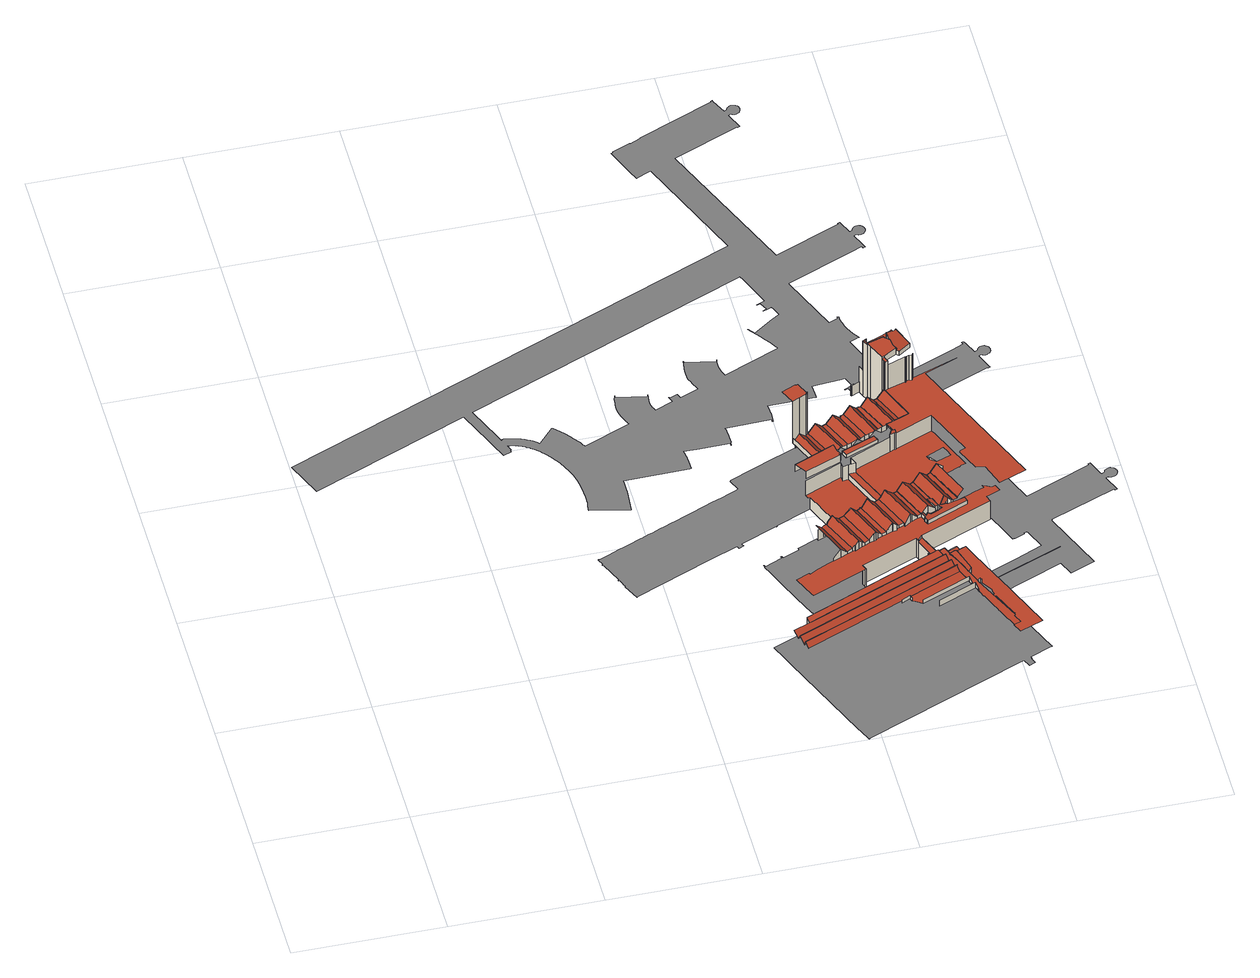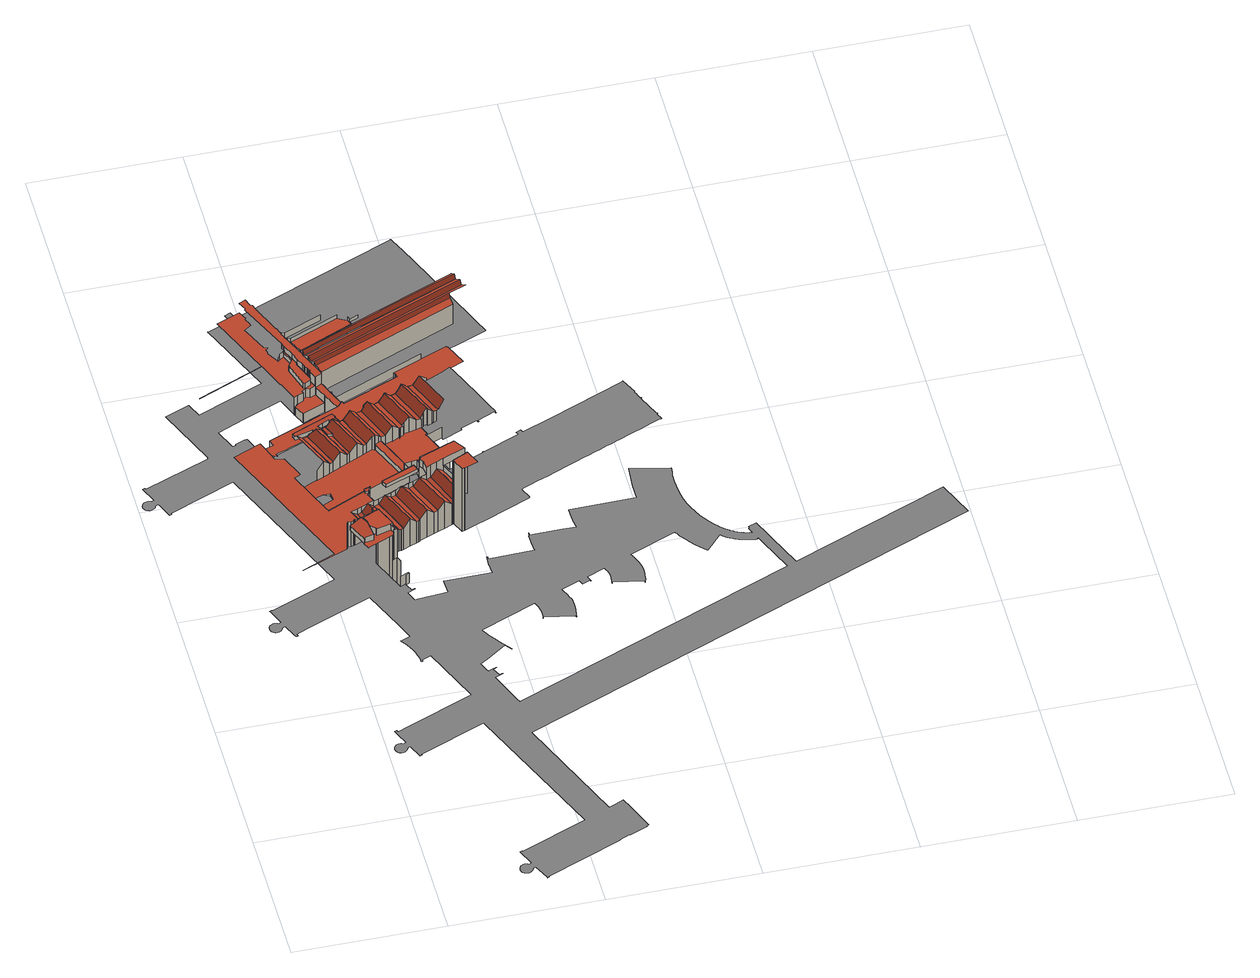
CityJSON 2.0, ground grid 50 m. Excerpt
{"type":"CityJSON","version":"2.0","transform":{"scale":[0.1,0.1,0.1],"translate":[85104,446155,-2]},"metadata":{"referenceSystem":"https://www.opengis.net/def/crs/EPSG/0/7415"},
"CityObjects":{
"building1":{"type":"Building","attributes":{"b3_bag_bag_overlap":0,"b3_dak_type":"slanted","b3_h_dak_50p":8.63,"b3_h_dak_70p":10.26,"b3_h_dak_max":26.25,"b3_h_dak_min":-1.54,"b3_h_maaiveld":-1,"b3_kas_warenhuis":false,"b3_mutatie_ahn3_ahn4":false,"b3_opp_buitenmuur":28676.54,"b3_opp_dak_plat":14548.22,"b3_opp_dak_schuin":4583.28,"b3_opp_grond":20533.47,"b3_opp_scheidingsmuur":342.63,"b3_reconstructie_onvolledig":false,"b3_rmse_lod12":5.09,"b3_rmse_lod13":1.66,"b3_rmse_lod22":0.667,"b3_val3dity_lod12":"[]","b3_val3dity_lod13":"[]","b3_val3dity_lod22":"[]","b3_volume_lod12":193575.48,"b3_volume_lod13":195659.55,"b3_volume_lod22":186169.72,"geconstateerd":false,"oorspronkelijkbouwjaar":1957,"status":"Pand in gebruik"},"children":["building1-1"]},
"building1-1":{"type":"BuildingPart","parents":["building1"],"geometry":[{"type":"MultiSurface","lod":"2.2","boundaries":[[[0,1,2,3,4,5,6,7]],[[8,9,10,11,12]],[[11,10,3,2,1]],[[13,7,6,14,15,16,17]],[[18,19,20,21,22,16,15,14,23]],[[24,25,26,27]],[[28,29,30,31,32,33,34,35,36,37]],[[38,39,27,40,41]],[[27,26,42,40]],[[43,44,45,34,33,46,31,30,47,48,49,50,51]],[[52,53,41,40,54,55,56]],[[56,57,58,52]],[[55,59,57,56]],[[60,61,59,55]],[[40,42,62,54]],[[63,64,65,66]],[[67,68,64,63]],[[69,70,61,60]],[[71,72,73,74]],[[54,62,75,76]],[[60,55,54,76,77,78,79,69]],[[79,80,70,69]],[[76,75,81,77]],[[82,83,84,85]],[[86,87,80,79]],[[77,81,88,78]],[[89,90,87,86]],[[83,91,92,93]],[[78,94,95,96,89,86,79]],[[97,98,91,83,82]],[[96,99,90,89]],[[78,88,100,94]],[[101,102,103,104]],[[105,71,106,107]],[[108,109,72,71,105]],[[110,107,106,99,96]],[[111,112,113,114]],[[104,103,109,108]],[[94,100,115,95]],[[116,117,107,110]],[[12,118,119,120,121,8]],[[96,95,122,116,110]],[[123,124,125,126]],[[95,115,127,122]],[[128,129,117,116]],[[122,127,130,131]],[[132,133,128,116,122,131]],[[49,92,50]],[[131,130,134,132]],[[135,136,137,138]],[[139,140,129,128]],[[124,141,142,143]],[[132,134,144,133]],[[145,146,147,148]],[[149,143,142,150,151]],[[152,137,136,153,101,104,108,105,107,117,129,140,154,155,156,157,158,159,160,161,162,163]],[[133,144,164,165]],[[133,165,166,167,139,128]],[[167,154,140,139]],[[141,168,150,142]],[[66,65,169,170]],[[171,155,154,167]],[[172,173,51,50,92,91,98,174]],[[175,168,141,124,123]],[[176,156,155,171]],[[165,164,177,166]],[[168,178,150]],[[179,180,181,176,171,167,166]],[[181,157,156,176]],[[37,20,19,28]],[[182,183,184,185,186,175,123,126,145,148]],[[180,158,157,181]],[[151,150,187,188]],[[151,188,189,190,191,192,193,194,195,196,149]],[[166,177,197,179]],[[194,198,199,195]],[[178,200,187,150]],[[193,201,198,194]],[[202,159,158,180]],[[186,200,178,168,175]],[[188,187,203,189]],[[192,204,201,193]],[[189,203,205,190]],[[191,206,204,192]],[[190,205,207,206,191]],[[179,208,209,210,202,180]],[[211,212,207,205]],[[213,173,172,214]],[[179,197,215,208]],[[210,160,159,202]],[[200,216,217,211,205,203,187]],[[185,218,216,200,186]],[[138,137,152,219]],[[148,147,220,182]],[[45,35,34]],[[208,215,221,209]],[[222,161,160,210]],[[182,220,223,183]],[[184,224,218,185]],[[183,223,224,184]],[[225,226,212,211]],[[227,217,216,218]],[[219,152,163,228,229]],[[209,221,230,231]],[[209,231,232,233,222,210]],[[234,235,217,227]],[[231,230,236,232]],[[235,237,238,239,225,211,217]],[[232,236,240,233]],[[228,163,162,241]],[[242,243,244,245]],[[246,241,162,161,222]],[[235,234,237]],[[247,248,249,250,251]],[[229,228,252,253]],[[233,254,246,222]],[[238,255,239]],[[256,257,226,225]],[[239,255,258]],[[170,259,260,261,262,263,264,265,266,267,268,269,270,271,272,273,274,275,276,277,278,279,280,281,282,283,284,285,286,287,288,289,290,291,292,293,294,295,240,236,230,221,215,197,177,164,144,134,130,127,115,100,88,81,75,62,42,26,25,296,297,298,299,300,301,302,303,304,305,67,63,66]],[[306,307,241,246]],[[233,240,295,254]],[[308,252,228,241,307]],[[225,239,258,309,256]],[[253,252,310,311,312]],[[254,295,294,313]],[[308,314,310,252]],[[313,315,316,306,246,254]],[[316,308,307,306]],[[317,309,258]],[[170,169,318,319,259]],[[320,321,257,256]],[[322,111,323,324]],[[319,318,325,326]],[[326,325,112,111,322]],[[324,323,327,328]],[[329,330,314,308,316]],[[309,331,320,256]],[[313,294,293,315]],[[328,327,120,119]],[[332,333,330,329]],[[259,319,334,260]],[[11,335,118,12]],[[336,331,309,317]],[[1,337,335,11]],[[0,338,337,1]],[[119,339,340,341,334,319,326,322,324,328]],[[7,342,338,0]],[[17,343,344,13]],[[16,345,343,17]],[[13,344,342,7]],[[22,346,345,16]],[[21,347,346,22]],[[20,348,347,21]],[[43,349,350,44]],[[44,350,351,45]],[[36,352,348,20,37]],[[35,45,351,352,36]],[[51,353,349,43]],[[354,355,321,320]],[[315,293,292,356]],[[357,339,119,118]],[[173,358,353,51]],[[356,359,360,361,332,329,316,315]],[[341,362,363,334]],[[361,364,365,333,332]],[[366,367,358,173,213]],[[368,369,367,366]],[[370,371,369,368]],[[371,370,372]],[[340,373,374,362,341]],[[249,248,372]],[[331,336,375]],[[376,377,248,247]],[[354,320,331,375,378]],[[379,380,381]],[[380,379,377,376]],[[382,383,243,242]],[[339,384,373,340]],[[385,382,242,245]],[[245,244,386,385]],[[387,388,389,384,339,357]],[[390,391,392,393]],[[356,292,291,359]],[[364,361,360]],[[394,395,388,387]],[[393,392,395,394]],[[357,118,335,337,338,342,344,343,345,346,347,348,352,351,350,349,353,358,367,369,371,372,248,377,379,381,396,397,398,399,400,401,402,403,404,405,406,407,408,409,410,411,412,413,414,415,416,417,418,419,420,421,422,423,424,425,426,427,428,390,393,394,387]],[[428,429,391,390]],[[426,430,431,427]],[[427,431,429,428]],[[425,432,430,426]],[[433,434,365,364]],[[424,435,432,425]],[[423,436,435,424]],[[422,437,438,436,423]],[[439,440,441,442]],[[442,441,443,444]],[[359,445,360]],[[446,447,438,437]],[[421,448,437,422]],[[449,378,375]],[[450,451,389,388]],[[364,360,445,452,433]],[[453,454,355,354]],[[455,456,447,446]],[[444,443,457,458]],[[378,449,459]],[[458,457,456,455]],[[420,460,461,462,448,421]],[[448,462,463,464]],[[417,465,466,418]],[[419,467,460,420]],[[468,469,463,462,461]],[[470,468,461,460]],[[418,466,467,419]],[[471,453,354,378,459,472]],[[445,359,291,290,452]],[[442,444,458,455,446,437,448,464,473,474,475,439]],[[469,476,477,463]],[[478,469,468,470]],[[479,433,452,480]],[[481,482,434,433,479]],[[475,483,440,439]],[[464,463,477,484,473]],[[480,452,290,289,485]],[[486,287,286,487]],[[488,489,451,450]],[[312,311,490,491]],[[492,485,289,288,493]],[[493,288,287,486]],[[494,495,454,453]],[[485,492,496]],[[487,286,285,497]],[[498,499,500,476,469,478]],[[501,502,503,504,505,506,507,508,509,510,511,512,513,514,515,516,517,518,519,520,521,522,523,524,525,526,527,528,529,530,531,532,533,534,535,536,537,538,539,540,541,542,543,544,545,546,547,548,549,550,551,552,553,554,555,556,557,558,559,560,561,562,563,564,565,566,567,568,569,570,571,572,573,574,575,576,577,578,579,580,581,582,583,584,585,586,587,588,589,590,591,592,593,594,595,596,597,598,599,600,601,602,603,604,605,606,607,608,609,610,611,612,613,614,615,616,617,618,619,620,621,622,623,624,625,626,627,628,629,630,631,632,633,634,635,636,637,638,639,640,641,642,643,644,645,646,647,648,649,650,651,652,653,654,655,656,657,658,659,660,661,662,663,664,665,666,667,668,669,670,671,672,673,674,675,676,677,678,679,680,681,682,683,684,685,686,687,688,689,690,691,692,693,694,695,696,697,698,699,700,701,702,703,704,705,706,707,708,709,710,711,712,713,714,715,716,717,718,719,720,721,722,723,724,725,726,727,728,729,730,731,732,733,734,735,736,737,738,739,740,741,742,743,744,745,746,747,748,749,750,751,752,753,754,755,756,757,758,759,760,761,762,763,764,765,766,767,768,769,770,771,772,773,774,775,776,777,778,779,780,781,782,783,784,785,786,787,788,789,790,791,792,793,794,795,796,797,798,799,800,801,802,803,804,805,806,807,808,809,810,811,812,813,814,815,816,817,818,819,820,821,822,823,824,825,826,827,828,829,830,831,832,833,834,835,836,837,838,839,840,841,842,843,844,845,846,847,848,849,850,851,852,853,854,855,856,857,858,859,860,861,862,863,864,865,866,867,113,112,325,318,169,65,64,68,868,869,870,871,872,873,874,875,876,877,878,879,880,881,882,883,884,885,73,72,109,103,102,886,887,888,889,890,891,892,893,894,895,896,897,898,899,900,901,902,903,904,905,906,907,908,909,910,911,912,913,914,915,916,917,918,919,920,921,922,923,924,925,926,927,928,929,930,931,932,933,934,935,936,937,938,939,940,941,942,943,944,945,946,199,198,201,204,206,207,212,226,257,321,355,454,495,947,948,949,950,951,952,953,954,955,956,957,958,959,960,961,962,963,964,965,966,967,968,969,970,971,972,973],[974,975,976,977,978,979,980,981,982,363,362,374,983,984,985,986,987,988,989,990,991,992,993,994],[995,996,997,998,999,1000,1001,1002,1003,1004,1005,1006,1007,1008,1009,1010,1011,1012,1013,1014,1015,1016,1017,1018,1019,1020,1021,1022,1023,1024,1025,1026,1027,1028,1029,1030,1031,1032,1033,1034,1035,1036,1037,1038,1039,1040,1041,1042,1043,1044,1045,1046,1047,1048,1049,1050,1051,1052,1053,1054,1055,1056,1057,1058,1059,1060,1061,1062,1063,1064,1065,1066,1067,1068,1069,1070,1071,1072,1073,1074,1075,1076,1077,1078,1079,1080,1081,1082,1083,1084,1085,1086,1087,1088,1089,1090,1091,1092,1093,1094,1095,1096,1097,1098,1099,1100,1101,1102,1103,1104,1105,1106,1107,1108,1109,1110,1111,1112,1113,1114,1115,1116,1117,1118,1119,1120,1121,1122,1123,1124,1125,1126,1127,1128,1129,1130,1131,1132]],[[1133,471,472]],[[1134,947,495,494]],[[1135,1136,481,479,480,485,496]],[[1137,948,947,1134]],[[1138,1135,496]],[[1139,949,948,1137]],[[1140,983,374,373]],[[1141,1142,1143,1138]],[[474,1144,483,475]],[[453,471,1145,1146,1139,1137,1134,494]],[[1146,950,949,1139]],[[473,484,1144,474]],[[1147,1148,489,488]],[[1149,1150,1142,1141]],[[1135,1138,1143,1151,1136]],[[1152,1140,373,384,389,451,489,1148,1153,1154,1155]],[[1156,1157,500,499]],[[1158,1145,471,1133]],[[1159,1153,1148,1147]],[[1160,1161,1162,1163,1164,1165,1166,1167,1168,1169,1170,1171,1172,1173,1174,1175,1176,1177,1178,1179,1159,1147,488,450,388,395,392,391,429,431,430,432,435,436,438,447,456,457,443,441,440,483,1144,484,477,476,500,1157,1180,1181,1182,1183,1184]],[[1185,1186,1150,1149]],[[1187,1188,482,481]],[[1189,951,950,1146]],[[385,386,383,382]],[[1179,1154,1153,1159]],[[1187,481,1136,1190,1191]],[[1145,1158,1192]],[[1189,1146,1145,1192,1193]],[[1194,1195,1186,1185]],[[1136,1151,1196,1190]],[[1197,1198,1199,1188,1187]],[[1186,1195,1200,1201,1202,1203,1204,1205,1206,1207,1196,1151,1143,1142,1150]],[[1178,987,986,1154,1179]],[[1154,986,985,1155]],[[1208,1197,1187,1191]],[[1209,1191,1190,1210]],[[1211,1200,1195,1194]],[[1152,984,983,1140]],[[1212,1193,1192]],[[1213,952,951,1189]],[[1194,1185,1149,1141,1138,496,492,493,486,487,497,1214,1215,1216,1217,1218,1219,1220,1221,1222,1223,1209,1210,1224,1225,1226,1227,1228,1229,1230,1211]],[[1155,985,984,1152]],[[1193,1212,1231]],[[1223,1208,1191,1209]],[[1210,1190,1196,1207,1224]],[[1208,1198,1197]],[[1193,1231,1232,1213,1189]],[[1230,1201,1200,1211]],[[1222,1233,1208,1223]],[[1224,1207,1206,1225]],[[1221,1234,1233,1222]],[[1225,1206,1205,1226]],[[260,334,363,982,261]],[[1229,1202,1201,1230]],[[1235,1236,1199,1198]],[[1226,1205,1204,1227]],[[1237,953,952,1213,1238]],[[1228,1203,1202,1229]],[[1220,1239,1234,1221]],[[1227,1204,1203,1228]],[[1198,1208,1233,1234,1239,1240,1241,1235]],[[1238,1213,1232,1242]],[[1219,1243,1220]],[[1244,1242,1232,1231]],[[1245,954,953,1237]],[[1246,955,954,1245]],[[1247,956,955,1246]],[[1242,1248,1249,1247,1246,1245,1237,1238]],[[1239,1220,1240]],[[1249,957,956,1247]],[[497,285,284,1214]],[[1218,1250,1243,1219]],[[1251,491,490,1252,1253]],[[1254,1255,1256,491,1251]],[[1257,1258,1259,1241,1240,1220,1243,1250]],[[1260,1249,1248,1261]],[[1262,1261,1248,1242,1244]],[[1263,958,957,1249,1260]],[[1264,1265,1236,1235]],[[1250,280,279,1257]],[[1217,281,280,1250,1218]],[[1216,282,281,1217]],[[1257,279,278,1258]],[[1266,1254,1251,1253,1267,1268]],[[1269,1270,1256,1255]],[[1253,1252,1271,1267]],[[1272,1262,1270,1269]],[[1266,1273,1255,1254]],[[1258,278,277,1259]],[[1274,1275,1264,1235,1241,1259]],[[1267,1271,1276,1277,1268]],[[1261,1262,1272,1278]],[[1279,1276,1271,1252,490,311,310,314,330,333,365,434,482,1188,1199,1236,1265,1280,1281,1282,1283,1284,1285,1286,1287,1288,1289,1290,1291],[1292,1293,1294,1295,1296,1297]],[[1268,1277,1273,1266]],[[1260,1261,1278,1298,1263]],[[1259,277,276,1274]],[[1299,1280,1265,1264,1300]],[[1300,1264,1275,1301]],[[1274,276,275,1275]],[[1302,959,958,1263]],[[1303,1298,1278]],[[1304,1299,1300,1301]],[[1305,1306,1307,1308]],[[1308,1309,1302,1263,1298,1303,1310,1311,1305]],[[1312,969,968,1313]],[[1314,1299,1304,1315]],[[1311,1316,1306,1305]],[[1316,1317,1307,1306]],[[1308,1307,1317,1309]],[[1318,1281,1280,1299,1314]],[[1319,970,969,1312]],[[1309,1317,1316,1311]],[[1320,1310,1303]],[[1321,960,959,1302]],[[1314,1315,1322,1318]],[[1323,1321,1302,1309,1311,1310]],[[1313,968,967,1324]],[[1325,1323,1310,1320]],[[1326,1282,1281,1318]],[[1327,961,960,1321]],[[1328,1324,967,966,1329]],[[1330,1329,966,965,1331]],[[1332,1331,965,964,1333]],[[1334,1335,1331,1332]],[[1321,1323,1336,1337,1327]],[[1331,1335,1338,1339,1340,1330]],[[1333,964,963,1341,1342]],[[1340,1343,1344,1329,1330]],[[1335,1345,1346,1338]],[[1338,1346,1347,1339]],[[1341,963,962,1348]],[[1292,1349,1293]],[[1348,962,961,1327,1350]],[[1350,1327,1337,1351,1352]],[[1277,1276,1279,1353]],[[1354,1336,1323,1325]],[[1339,1347,1343,1340]],[[1350,1352,1355,1356,1341,1348]],[[1357,1358,1359,1344,1343]],[[1342,1341,1356,1360]],[[1358,1357,1361]],[[1349,1292,1297]],[[1351,1337,1336,1354]],[[1352,1351,1362,1363,1355]],[[1355,1363,1364,1356]],[[1365,1366,1345,1335,1334]],[[1332,1333,1342,1360,1367,1368,1369,1370,1371,1372,1365,1334]],[[1360,1356,1364,1373,1374,1367]],[[1363,1362,1375,1376]],[[1377,1378,1379,1380,1381,1382,1375,1362,1351,1354,1325,1320,1303,1278,1272,1269,1255,1273,1277,1353,1383,1384,1385,1386,1387,1388,1389,1390,1391,1392]],[[1393,1394,1395,1396,1397,1398,1399,1361,1357,1343,1347,1346,1345,1366,1400,1401,1402]],[[1372,1400,1366,1365]],[[1371,1403,1401,1400,1372]],[[1368,1404,1405,1369]],[[1367,1374,1404,1368]],[[1369,1405,1406,1370]],[[1374,1373,1407,1408]],[[1370,1406,1403,1371]],[[1409,1402,1401,1403]],[[1410,1393,1402,1409]],[[1411,1410,1409,1403,1406,1405,1404,1374,1408,1412,1413]],[[1376,1375,1382,1414]],[[1414,1382,1381,1415]],[[1411,1394,1393,1410]],[[1415,1381,1380,1416]],[[1408,1407,1417,1412]],[[1416,1380,1379,1418]],[[1418,1379,1378,1419]],[[1412,1417,1420,1413]]],"semantics":{"surfaces":[{"type":"RoofSurface"},{"type":"WallSurface","on_footprint_edge":false},{"type":"WallSurface","on_footprint_edge":true},{"type":"GroundSurface"}],"values":[0,0,0,0,0,1,0,0,1,0,0,1,1,1,1,2,2,1,2,1,0,1,1,1,1,1,1,1,0,1,1,1,2,1,2,1,2,2,1,1,1,0,1,1,1,1,0,1,1,1,1,1,1,1,1,0,1,0,1,0,2,1,0,1,1,1,1,0,1,1,0,1,1,0,1,2,0,2,1,1,1,2,1,2,2,0,2,1,1,1,0,1,1,1,1,1,1,1,1,1,2,1,1,1,0,1,1,0,1,1,1,1,1,1,1,0,1,2,1,0,1,1,0,0,1,1,1,0,1,1,2,2,1,2,2,1,1,0,1,1,1,1,1,1,1,1,0,1,1,1,1,1,1,1,1,1,1,1,1,2,1,1,1,0,2,1,1,1,1,1,2,1,1,1,0,1,1,1,1,0,1,1,1,1,1,1,1,0,1,1,1,1,1,1,1,1,1,1,1,1,1,1,1,0,2,1,1,1,1,1,1,1,1,0,1,1,0,1,0,1,1,1,1,1,1,1,1,1,1,1,1,2,1,1,1,3,1,2,0,2,1,2,2,1,1,0,2,1,1,1,1,0,1,1,1,0,1,1,2,1,1,0,1,0,1,1,1,0,2,2,0,1,1,2,1,2,0,2,1,1,1,1,0,1,1,1,1,1,2,1,1,1,2,1,1,1,0,1,1,1,2,2,2,0,1,2,1,1,1,1,0,1,1,2,1,1,1,1,1,0,1,1,1,1,1,0,1,1,0,1,0,1,1,1,1,2,1,0,1,0,2,1,1,0,1,1,2,1,1,2,0,0,2,1,1,2,2,2,2,1,0,0,2,1,1,1,2,1,2,1,1,1,1,0,1,1,1,1,1,1,1,1,0,1,1,0,0,1,1,1,1,1,1,1,1,1,0,1,1,1,1,1,1,1,1]}}]}
},
"vertices":[
[1852,596,136],[1848,607,146],[1447,442,146],[1372,411,146],[1315,388,146],[1323,368,129],[1323,367,129],[1856,587,128],[1370,449,132],[1370,436,132],[1372,419,132],[1845,613,132],[1833,645,132],[1857,585,131],[1326,360,146],[1329,361,146],[1859,579,146],[1856,585,132],[1335,338,127],[1667,475,127],[1868,558,127],[1860,578,145],[1859,578,145],[1334,340,129],[1519,714,100],[1519,714,90],[1543,724,90],[1543,724,125],[1667,475,132],[1335,338,130],[1338,332,146],[1455,380,146],[1596,438,147],[1597,439,146],[1678,472,146],[1871,552,147],[1870,553,143],[1868,558,132],[1513,856,102],[1494,844,125],[1566,734,100],[1519,848,99],[1566,734,90],[1874,539,136],[1871,548,143],[1871,552,146],[1596,438,146],[1342,315,132],[1344,316,132],[1695,461,132],[1837,520,132],[1876,536,132],[1522,862,101],[1513,856,99],[1583,741,103],[1532,863,102],[1531,866,102],[1531,866,55],[1522,862,55],[1532,863,55],[1537,869,109],[1537,869,55],[1583,741,90],[1605,664,89],[1605,664,10],[1601,675,10],[1601,675,89],[1608,657,89],[1608,657,10],[1552,875,126],[1552,875,55],[1563,915,55],[1563,915,10],[1512,894,10],[1512,894,55],[1592,744,90],[1592,744,112],[1595,741,114],[1605,747,126],[1554,870,126],[1554,870,55],[1595,741,90],[1698,453,147],[1698,453,135],[1670,440,135],[1670,440,147],[1565,872,114],[1565,872,55],[1605,747,90],[1566,875,113],[1566,875,55],[1698,453,133],[1695,461,133],[1695,461,135],[1617,755,111],[1627,759,100],[1576,883,99],[1702,442,147],[1702,442,133],[1576,883,55],[1617,755,90],[1521,1034,61],[1521,1034,10],[1566,924,10],[1566,924,61],[1563,915,61],[1575,885,55],[1575,885,61],[1569,918,61],[1569,918,10],[1575,885,99],[1812,687,48],[1812,687,10],[1498,556,10],[1498,556,49],[1627,759,90],[1592,889,102],[1592,889,61],[1833,645,126],[1833,645,82],[1833,645,49],[1370,449,49],[1643,766,102],[1563,1126,153],[1563,1126,123],[1488,1095,123],[1488,1095,153],[1643,766,90],[1616,894,125],[1616,894,61],[1660,772,90],[1660,772,119],[1660,770,120],[1666,773,125],[1660,770,90],[1509,1045,123],[1509,1045,61],[1633,1098,61],[1633,1098,122],[1632,898,108],[1632,898,61],[1563,1126,101],[1515,1241,101],[1515,1241,123],[1666,773,90],[1514,1057,153],[1514,1057,123],[1632,1103,122],[1632,1103,153],[1515,1241,279],[1539,1252,126],[1539,1252,279],[1636,1081,61],[1514,1032,61],[1639,902,61],[1637,906,61],[1647,909,61],[1651,915,61],[1653,910,61],[1675,923,61],[1676,921,61],[1699,930,61],[1715,936,61],[1653,1084,61],[1674,778,90],[1674,778,115],[1687,784,101],[1639,902,100],[1587,1136,126],[1789,752,10],[1789,752,89],[1637,906,100],[1733,424,132],[1895,492,131],[1712,437,133],[1587,1136,153],[1647,909,100],[1687,784,90],[1587,1136,125],[1703,790,101],[1653,910,101],[1651,915,101],[1631,1107,153],[1636,1109,153],[1627,1124,153],[1622,1151,153],[1608,1145,153],[1561,1263,100],[1561,1263,279],[1564,1265,279],[1568,1271,279],[1567,1271,279],[1565,1270,279],[1548,1311,280],[1540,1308,280],[1539,1309,280],[1494,1290,279],[1703,790,90],[1540,1308,10],[1539,1309,10],[1608,1145,102],[1548,1311,10],[1675,923,126],[1564,1265,100],[1565,1270,10],[1568,1271,99],[1567,1271,10],[1568,1271,10],[1724,799,124],[1726,799,126],[1676,921,126],[1571,1273,99],[1571,1273,10],[1895,492,147],[1733,424,147],[1724,799,90],[1622,1151,100],[1623,1151,100],[1622,1151,123],[1636,1081,122],[1631,1107,123],[1726,799,90],[1699,930,99],[1636,1109,122],[1627,1124,123],[1597,1284,126],[1597,1284,10],[1623,1151,123],[1653,1084,83],[1653,1084,122],[1739,800,90],[1739,800,113],[1737,804,113],[1748,809,100],[1640,1158,123],[1640,1158,118],[1737,804,90],[1645,1161,123],[1645,1162,123],[1648,1163,126],[1748,809,90],[1715,936,84],[1647,1135,136],[1647,1135,123],[1654,1116,122],[1654,1116,136],[1715,936,101],[1907,464,146],[1907,464,126],[1907,464,122],[1782,412,122],[1782,412,146],[1678,1087,83],[1678,1087,122],[1765,816,102],[1648,1163,123],[1620,1293,100],[1620,1293,10],[1650,1164,123],[1793,743,89],[1809,761,89],[2050,860,89],[2044,882,89],[2052,885,89],[2090,900,89],[2082,924,89],[2071,920,89],[2056,927,89],[2042,933,89],[2046,923,89],[2034,918,89],[2012,910,89],[1996,903,89],[1973,895,89],[1952,887,89],[1936,881,89],[1929,878,89],[1919,879,89],[1918,874,89],[1911,871,89],[1914,865,89],[1916,865,89],[1915,862,89],[1973,876,89],[1978,863,89],[1841,805,89],[1837,810,89],[1833,819,89],[1835,821,89],[1827,840,89],[1827,841,90],[1813,836,90],[1794,828,90],[1788,824,90],[1768,810,90],[1765,816,90],[1504,708,90],[1482,699,90],[1468,693,90],[1461,689,90],[1434,673,90],[1432,678,90],[1388,660,90],[1419,586,89],[1421,587,89],[1423,581,89],[1724,939,111],[1724,939,84],[1736,948,84],[1669,1171,101],[1678,1087,62],[1668,1113,62],[1668,1113,122],[1768,810,102],[1736,948,62],[1788,824,126],[1736,948,126],[1669,1171,122],[1793,743,10],[1793,743,81],[1634,1299,100],[1634,1299,10],[1812,687,81],[1813,686,49],[1813,686,81],[1816,688,10],[1816,688,81],[1816,687,49],[1816,687,81],[1739,949,123],[1739,949,62],[1685,1178,102],[1746,945,119],[1746,945,62],[1809,761,81],[1845,613,126],[1685,1178,122],[1848,607,126],[1852,596,126],[1855,655,81],[1837,697,81],[1836,697,81],[1856,587,126],[1856,585,126],[1857,585,126],[1859,579,126],[1859,578,126],[1860,578,126],[1868,558,126],[1874,539,126],[1871,548,126],[1871,552,126],[1870,553,126],[1876,536,126],[1658,1308,126],[1658,1308,10],[1794,828,120],[1855,655,126],[1895,492,126],[1813,836,100],[1792,888,100],[1765,954,100],[1836,697,10],[1809,761,10],[1765,954,99],[1765,954,62],[1901,477,134],[1901,477,126],[1901,476,133],[1901,476,126],[1902,475,132],[1902,475,126],[1905,469,126],[1837,697,49],[1837,697,10],[1705,1186,122],[1914,447,132],[1914,447,126],[1708,1187,126],[1913,447,126],[1913,447,132],[1916,439,126],[1757,1178,136],[1757,1178,122],[1855,655,49],[1765,1160,135],[1765,1160,122],[1856,655,126],[1856,655,86],[1856,655,49],[1867,621,126],[1867,621,86],[1865,624,86],[1865,624,126],[1866,629,126],[1866,629,86],[1918,436,126],[1924,419,126],[1926,420,126],[1943,376,126],[1954,350,126],[1954,348,126],[1959,337,126],[1961,332,126],[1962,330,126],[1964,325,126],[1966,320,126],[1972,304,127],[1978,298,126],[1987,274,127],[1989,275,127],[2008,283,126],[2009,283,126],[1995,313,126],[1999,315,126],[1999,316,126],[1989,339,126],[1921,489,126],[1923,490,126],[1919,498,126],[1918,501,126],[1902,540,126],[1892,567,126],[1882,592,126],[1878,601,126],[1876,605,126],[1870,616,126],[1872,616,126],[1869,622,126],[1869,622,86],[1870,616,86],[1872,616,86],[1876,605,86],[1777,959,99],[1777,959,62],[1878,601,86],[1882,592,86],[1892,567,106],[1892,567,86],[1870,646,106],[1870,646,85],[1868,636,86],[1868,636,106],[1892,576,85],[1892,576,106],[1813,836,101],[1893,567,106],[1893,567,86],[1902,540,106],[1708,1187,122],[1875,663,85],[1875,663,49],[1827,841,101],[1682,1318,99],[1682,1318,10],[1895,569,106],[1895,569,85],[1893,575,85],[1893,575,106],[1711,1189,122],[1918,501,108],[1918,501,104],[1902,540,104],[1905,545,104],[1905,545,106],[1921,489,108],[1923,490,108],[1919,498,108],[1919,501,104],[1922,504,104],[1919,501,108],[1731,1197,100],[1713,1185,122],[1921,570,107],[1894,654,107],[1889,656,106],[1922,504,85],[1905,545,85],[1922,504,108],[1777,959,101],[1827,841,102],[1799,969,126],[1799,969,61],[1889,656,85],[1921,570,85],[1827,840,102],[1833,819,106],[1837,810,105],[1888,657,85],[1888,657,49],[1807,1173,60],[1807,1173,122],[1827,840,107],[1835,821,106],[1687,1320,100],[1687,1320,10],[1831,841,107],[1841,805,105],[1936,515,109],[1936,515,101],[1936,515,85],[1775,1536,10],[1761,1571,10],[1750,1570,10],[1672,1562,10],[1652,1560,10],[1654,1545,10],[1654,1529,10],[1655,1518,10],[1655,1510,10],[1651,1510,10],[1498,1508,10],[1500,1496,10],[1501,1485,10],[1501,1479,10],[1502,1474,10],[1502,1471,10],[1501,1438,10],[1498,1438,10],[1498,1447,10],[1347,1444,10],[1349,1437,10],[1350,1430,10],[1351,1422,10],[1352,1415,10],[1352,1407,10],[1352,1400,10],[1352,1378,10],[1349,1378,10],[1350,1366,10],[1349,1366,10],[1349,1375,10],[1242,1373,10],[1199,1373,10],[1201,1365,10],[1202,1357,10],[1204,1348,10],[1204,1340,10],[1205,1332,10],[1205,1324,10],[1205,1294,10],[1201,1294,10],[988,1291,10],[989,1278,10],[989,1259,10],[989,1239,10],[988,1220,10],[986,1200,10],[984,1181,10],[982,1161,10],[854,1189,10],[855,1196,10],[856,1208,10],[858,1221,10],[858,1227,10],[859,1248,10],[858,1269,10],[856,1290,10],[854,1311,10],[850,1331,10],[845,1352,10],[837,1372,10],[829,1391,10],[819,1410,10],[808,1428,10],[795,1446,10],[782,1463,10],[773,1472,10],[769,1477,10],[765,1481,10],[755,1490,10],[750,1494,10],[749,1495,10],[745,1498,10],[740,1502,10],[734,1505,10],[728,1509,10],[723,1512,10],[718,1514,10],[709,1518,10],[705,1520,10],[704,1519,10],[703,1520,10],[692,1523,10],[683,1525,10],[684,1524,10],[681,1523,10],[679,1527,10],[677,1525,10],[676,1525,10],[684,1505,10],[681,1503,10],[682,1497,10],[656,1486,10],[634,1540,10],[624,1564,10],[602,1618,10],[576,1681,10],[57,1466,10],[6,1588,10],[1443,2182,10],[1530,2218,10],[1548,2226,10],[1392,2604,10],[1374,2597,10],[1351,2587,10],[1342,2583,10],[1328,2616,10],[1303,2677,10],[1291,2708,10],[1297,2710,10],[1299,2711,10],[1298,2713,10],[1357,2738,10],[1358,2736,10],[1394,2751,10],[1394,2753,10],[1645,2857,10],[1644,2860,10],[1650,2863,10],[1651,2859,10],[1674,2806,10],[1684,2811,10],[1684,2812,10],[1685,2816,10],[1687,2819,10],[1689,2821,10],[1691,2822,10],[1693,2825,10],[1697,2826,10],[1700,2827,10],[1703,2827,10],[1707,2827,10],[1710,2826,10],[1713,2825,10],[1716,2823,10],[1719,2821,10],[1721,2818,10],[1723,2815,10],[1724,2812,10],[1724,2808,10],[1724,2805,10],[1723,2801,10],[1722,2798,10],[1720,2795,10],[1718,2793,10],[1715,2790,10],[1714,2790,10],[1710,2788,10],[1707,2787,10],[1704,2787,10],[1700,2787,10],[1698,2788,10],[1695,2789,10],[1692,2791,10],[1682,2787,10],[1705,2731,10],[1699,2729,10],[1697,2732,10],[1477,2641,10],[1477,2640,10],[1678,2157,10],[1681,2149,10],[1901,2240,10],[1900,2243,10],[1906,2246,10],[1926,2198,10],[1936,2202,10],[1937,2206,10],[1937,2207,10],[1938,2209,10],[1939,2210,10],[1941,2213,10],[1944,2215,10],[1945,2216,10],[1948,2218,10],[1952,2219,10],[1955,2219,10],[1959,2219,10],[1962,2218,10],[1964,2217,10],[1965,2217,10],[1968,2215,10],[1971,2212,10],[1973,2210,10],[1974,2207,10],[1975,2203,10],[1976,2200,10],[1976,2196,10],[1975,2193,10],[1974,2190,10],[1972,2187,10],[1970,2184,10],[1967,2182,10],[1966,2181,10],[1962,2180,10],[1959,2179,10],[1956,2179,10],[1954,2179,10],[1950,2179,10],[1947,2181,10],[1944,2182,10],[1934,2178,10],[1950,2139,10],[1957,2123,10],[1953,2121,10],[1952,2120,10],[1950,2119,10],[1947,2126,10],[1911,2111,10],[1693,2021,10],[1690,2020,10],[1690,2019,10],[1771,1822,10],[1772,1822,10],[1801,1835,10],[1801,1841,10],[1805,1841,10],[1806,1827,10],[1810,1812,10],[1813,1798,10],[1818,1785,10],[1824,1772,10],[1831,1759,10],[1839,1747,10],[1843,1741,10],[1846,1738,10],[1842,1737,10],[1834,1733,10],[1812,1724,10],[1835,1667,10],[1893,1527,10],[1898,1529,10],[2112,1617,10],[2151,1634,10],[2148,1641,10],[2149,1641,10],[2151,1642,10],[2155,1643,10],[2159,1635,10],[2177,1591,10],[2187,1595,10],[2188,1598,10],[2189,1600,10],[2189,1601,10],[2191,1604,10],[2193,1605,10],[2195,1608,10],[2197,1609,10],[2200,1610,10],[2203,1611,10],[2207,1612,10],[2210,1611,10],[2212,1611,10],[2213,1611,10],[2217,1609,10],[2219,1607,10],[2221,1606,10],[2222,1605,10],[2224,1602,10],[2226,1599,10],[2227,1596,10],[2227,1594,10],[2227,1591,10],[2227,1587,10],[2226,1584,10],[2224,1581,10],[2223,1579,10],[2221,1577,10],[2220,1576,10],[2217,1574,10],[2213,1572,10],[2210,1571,10],[2207,1571,10],[2203,1572,10],[2200,1572,10],[2198,1573,10],[2195,1575,10],[2185,1571,10],[2206,1519,10],[2208,1515,10],[2202,1513,10],[2200,1516,10],[2091,1471,10],[1980,1425,10],[2182,937,10],[2184,932,10],[2403,1023,10],[2404,1023,10],[2403,1027,10],[2409,1029,10],[2428,982,10],[2432,974,10],[2442,978,10],[2443,982,10],[2444,985,10],[2446,988,10],[2447,989,10],[2450,991,10],[2453,993,10],[2456,994,10],[2459,995,10],[2461,995,10],[2465,995,10],[2468,994,10],[2470,993,10],[2471,993,10],[2474,991,10],[2477,989,10],[2479,986,10],[2480,984,10],[2481,981,10],[2482,978,10],[2482,974,10],[2482,972,10],[2481,969,10],[2480,966,10],[2478,963,10],[2477,962,10],[2474,959,10],[2473,958,10],[2470,956,10],[2468,956,10],[2465,955,10],[2463,955,10],[2460,955,10],[2456,955,10],[2455,956,10],[2451,957,10],[2450,958,10],[2440,954,10],[2463,899,10],[2457,896,10],[2455,900,10],[2235,815,10],[2236,812,10],[2234,811,10],[2319,604,10],[2238,570,10],[2217,621,10],[2216,620,10],[1997,529,10],[2086,314,10],[2103,272,10],[2104,272,10],[2105,269,10],[2102,268,10],[2102,269,10],[2030,239,10],[2033,231,10],[2027,240,10],[2038,212,10],[2018,203,10],[2007,229,10],[2005,229,10],[2000,226,10],[2000,227,10],[1997,226,10],[1997,225,10],[1462,4,10],[1462,3,10],[1460,2,10],[1443,40,10],[1438,52,10],[1302,382,10],[1289,415,10],[1269,463,10],[1271,464,10],[1423,581,10],[1421,587,10],[1419,586,10],[1388,660,10],[1357,736,10],[1335,787,10],[1324,816,10],[1325,816,10],[1323,824,10],[1324,824,10],[1326,818,10],[1386,843,10],[1383,849,10],[1386,850,10],[1389,844,10],[1446,867,10],[1443,873,10],[1509,901,10],[1514,1032,10],[1403,986,10],[1404,984,10],[1401,982,10],[1400,984,10],[1279,934,10],[1278,934,10],[1282,923,10],[1267,917,10],[1263,927,10],[1162,886,10],[911,782,10],[912,780,10],[909,779,10],[885,833,10],[886,834,10],[881,845,10],[882,845,10],[881,849,10],[875,864,10],[871,863,10],[870,866,10],[873,867,10],[842,942,10],[839,941,10],[838,944,10],[841,945,10],[831,969,10],[834,970,10],[835,968,10],[866,981,10],[889,991,10],[902,996,10],[927,1006,10],[939,1012,10],[983,1030,10],[988,1032,10],[1010,1041,10],[1023,1046,10],[1048,1057,10],[1071,1066,10],[1083,1071,10],[1110,1082,10],[1133,1092,10],[1146,1097,10],[1171,1107,10],[1194,1117,10],[1208,1123,10],[1231,1133,10],[1254,1142,10],[1266,1147,10],[1293,1158,10],[1315,1167,10],[1323,1171,10],[1323,1172,10],[1325,1173,10],[1309,1211,10],[1311,1212,10],[1311,1214,10],[1467,1279,10],[1494,1290,10],[1686,1323,10],[1689,1324,10],[1689,1323,10],[1696,1326,10],[1719,1335,10],[1742,1345,10],[1749,1348,10],[1748,1348,10],[1751,1349,10],[1752,1347,10],[1757,1349,10],[1780,1359,10],[1802,1368,10],[1814,1373,10],[1838,1383,10],[1839,1383,10],[1834,1395,10],[1811,1449,10],[1805,1465,10],[1796,1486,10],[1789,1502,10],[1762,1491,10],[1760,1494,10],[1771,1499,10],[1760,1526,10],[1749,1522,10],[1748,1523,10],[2139,773,10],[2104,758,10],[2103,760,10],[2097,758,10],[2086,784,10],[2071,822,10],[2058,854,10],[2055,862,10],[2050,860,10],[1911,728,10],[1913,729,10],[1929,691,10],[1918,682,10],[1931,687,10],[1958,619,10],[1959,620,10],[2086,672,10],[2177,710,10],[2149,776,10],[2148,780,10],[2138,776,10],[607,1693,10],[633,1631,10],[655,1577,10],[665,1553,10],[668,1554,10],[666,1559,10],[670,1558,10],[672,1558,10],[677,1558,10],[683,1557,10],[689,1556,10],[694,1555,10],[706,1552,10],[712,1550,10],[719,1548,10],[725,1546,10],[731,1543,10],[737,1540,10],[742,1537,10],[748,1534,10],[753,1531,10],[759,1527,10],[764,1524,10],[772,1518,10],[772,1517,10],[777,1513,10],[829,1571,10],[841,1559,10],[853,1547,10],[864,1534,10],[875,1521,10],[885,1507,10],[895,1493,10],[900,1486,10],[905,1477,10],[906,1475,10],[909,1471,10],[910,1468,10],[1063,1531,10],[1059,1539,10],[1059,1541,10],[1057,1545,10],[1053,1554,10],[1050,1562,10],[1047,1571,10],[1045,1579,10],[1043,1588,10],[1041,1597,10],[1041,1607,10],[1041,1616,10],[1042,1624,10],[1043,1632,10],[1044,1640,10],[1045,1648,10],[1047,1656,10],[1049,1663,10],[1049,1664,10],[1052,1664,10],[1052,1663,10],[1050,1655,10],[1148,1636,10],[1149,1644,10],[1153,1644,10],[1149,1615,10],[1149,1609,10],[1149,1603,10],[1150,1598,10],[1151,1592,10],[1153,1586,10],[1156,1581,10],[1159,1575,10],[1160,1572,10],[1218,1596,10],[1214,1606,10],[1210,1617,10],[1213,1618,10],[1214,1614,10],[1238,1624,10],[1236,1628,10],[1239,1629,10],[1244,1618,10],[1248,1608,10],[1307,1633,10],[1303,1642,10],[1296,1657,10],[1292,1669,10],[1288,1681,10],[1286,1694,10],[1285,1706,10],[1285,1719,10],[1287,1732,10],[1292,1764,10],[1295,1763,10],[1294,1757,10],[1392,1738,10],[1393,1746,10],[1397,1745,10],[1395,1738,10],[1394,1732,10],[1393,1725,10],[1393,1718,10],[1393,1711,10],[1394,1704,10],[1396,1697,10],[1398,1690,10],[1400,1683,10],[1403,1677,10],[1405,1673,10],[1588,1749,10],[1589,1750,10],[1587,1753,10],[1581,1764,10],[1571,1780,10],[1561,1795,10],[1550,1810,10],[1539,1824,10],[1528,1838,10],[1517,1852,10],[1519,1854,10],[1536,1833,10],[1602,1878,10],[1627,1894,10],[1616,1921,10],[1613,1929,10],[1607,1927,10],[1585,1918,10],[1584,1921,10],[1595,1926,10],[1583,1953,10],[1572,1949,10],[1571,1952,10],[1599,1963,10],[1590,1983,10],[1583,2001,10],[1581,2006,10],[1555,2070,10],[1549,2083,10],[1547,2083,10],[1731,1197,122],[1686,1323,100],[1834,842,110],[1849,848,126],[1689,1324,100],[1834,842,107],[1689,1323,100],[1911,728,49],[1840,829,106],[1840,829,89],[1834,842,89],[1894,654,85],[1748,1204,104],[1696,1326,102],[1901,667,85],[1901,667,49],[1846,838,106],[1846,838,89],[1849,848,89],[1913,729,49],[1899,674,49],[1918,682,49],[1929,691,48],[1942,520,100],[1942,520,85],[1748,1204,122],[1899,674,85],[1960,455,85],[1972,453,85],[2007,370,85],[2012,363,85],[1987,346,85],[1990,339,85],[1989,339,85],[1999,316,85],[1999,315,85],[1995,313,85],[2009,283,85],[2086,314,84],[1997,529,84],[2216,620,81],[2216,621,81],[1995,530,84],[1959,620,84],[1958,619,84],[1931,687,84],[1918,682,85],[1965,481,85],[1965,472,85],[1970,459,85],[1964,461,85],[1960,456,85],[1856,831,106],[1856,831,89],[1825,981,100],[1825,981,61],[1719,1335,126],[1875,858,101],[1859,895,100],[1766,1211,122],[1769,1213,126],[1878,841,106],[1878,841,89],[1875,858,89],[1835,986,100],[1835,986,99],[1835,986,61],[1879,840,89],[1892,848,89],[1893,848,89],[1896,850,89],[1892,856,89],[1890,855,89],[1887,861,89],[1883,861,89],[1874,893,100],[1859,895,108],[1875,858,107],[1879,840,106],[1769,1213,122],[1742,1345,99],[1978,863,105],[1973,876,106],[1915,862,106],[1916,865,106],[1914,865,106],[1894,862,107],[1893,864,107],[1887,862,107],[1885,865,107],[1874,893,108],[1883,861,107],[1887,861,107],[1890,855,106],[1892,856,106],[1896,850,106],[1893,848,106],[1892,848,106],[1773,1214,122],[1792,1222,100],[1885,865,100],[1887,862,101],[1859,997,126],[1859,997,60],[1749,1348,100],[1742,1345,100],[1893,864,106],[1906,878,123],[1907,880,126],[1792,1222,101],[1894,862,102],[1792,1222,122],[1748,1348,100],[1751,1349,100],[1752,1347,100],[1809,1229,101],[1757,1349,100],[1914,865,93],[1807,1173,133],[1823,1179,60],[1823,1179,133],[1816,1192,133],[1816,1192,126],[1816,1192,122],[1911,871,107],[1918,874,107],[1919,879,116],[1757,1349,101],[1809,1229,103],[1809,1229,122],[1780,1359,126],[1884,1008,99],[1884,1008,60],[1828,1193,133],[1828,1179,133],[1828,1182,133],[1821,1201,126],[1821,1201,122],[1828,1179,59],[1809,1229,126],[1828,1193,126],[1929,878,107],[1936,881,99],[1828,1182,59],[1828,1182,126],[1830,1237,125],[1953,1236,57],[1898,1015,60],[1919,1024,59],[1942,1034,59],[1943,1035,59],[1957,1041,59],[1979,1051,58],[1981,1052,58],[2002,1062,58],[2002,1060,58],[2006,1064,58],[2024,1072,57],[1961,1225,57],[1919,1112,59],[1914,1128,59],[1973,1156,58],[1981,1138,58],[1988,1118,58],[1938,1100,58],[1831,1238,126],[1898,1015,100],[1884,1008,100],[1936,881,100],[1802,1368,101],[1831,1238,125],[1952,887,100],[1806,1333,111],[1806,1333,75],[1804,1347,78],[1804,1347,107],[1809,1352,101],[1852,1246,102],[1816,1334,101],[1760,1494,53],[1762,1491,53],[1898,1015,103],[1952,887,103],[1816,1334,84],[1809,1352,84],[1919,1024,125],[1771,1499,53],[1852,1246,125],[1814,1373,99],[1973,895,126],[1866,1252,100],[1789,1502,53],[1866,1252,124],[1942,1034,99],[1838,1383,122],[1789,1502,120],[1796,1486,120],[1796,1486,244],[1805,1465,245],[1805,1465,252],[1811,1449,252],[1812,1467,252],[1812,1467,246],[1888,1261,122],[1841,1376,122],[1803,1482,245],[1808,1490,246],[1808,1491,246],[1834,1395,245],[1834,1395,252],[1808,1491,226],[1808,1491,120],[1812,1467,226],[1803,1482,226],[1808,1490,226],[1839,1383,245],[1919,1112,69],[1838,1383,245],[1841,1376,124],[1841,1376,245],[1953,1236,123],[1888,1261,124],[1851,1380,245],[1843,1399,245],[1810,1493,226],[1810,1493,223],[1810,1493,120],[1843,1399,252],[1810,1492,226],[1851,1380,124],[1851,1380,228],[1843,1399,228],[1860,1481,253],[1860,1481,226],[1886,1420,253],[1888,1421,253],[1880,1438,253],[1878,1462,253],[1877,1463,253],[1862,1476,253],[1886,1420,228],[1886,1420,247],[1909,1402,122],[1909,1402,228],[2091,1471,117],[1938,1413,121],[1934,1405,121],[1923,1407,122],[1915,1404,122],[1912,1399,122],[1961,1225,122],[2024,1072,123],[2006,1064,123],[2002,1060,123],[2034,983,123],[2063,978,123],[2082,924,123],[2090,900,123],[2182,937,120],[1980,1425,120],[1874,1499,226],[1903,1504,227],[1906,1509,227],[1898,1529,227],[1893,1527,227],[1893,1526,227],[1861,1513,226],[1862,1476,226],[1877,1463,226],[1877,1464,226],[1877,1463,249],[1888,1421,247],[1880,1438,248],[1878,1462,249],[1895,1413,228],[1895,1413,246],[1877,1464,249],[1874,1499,250],[1903,1504,249],[1935,1440,246],[1906,1509,249],[1912,1399,228],[1915,1404,228],[1923,1407,228],[1935,1440,228],[1934,1405,228],[1938,1413,228],[1906,1509,228]
]}
